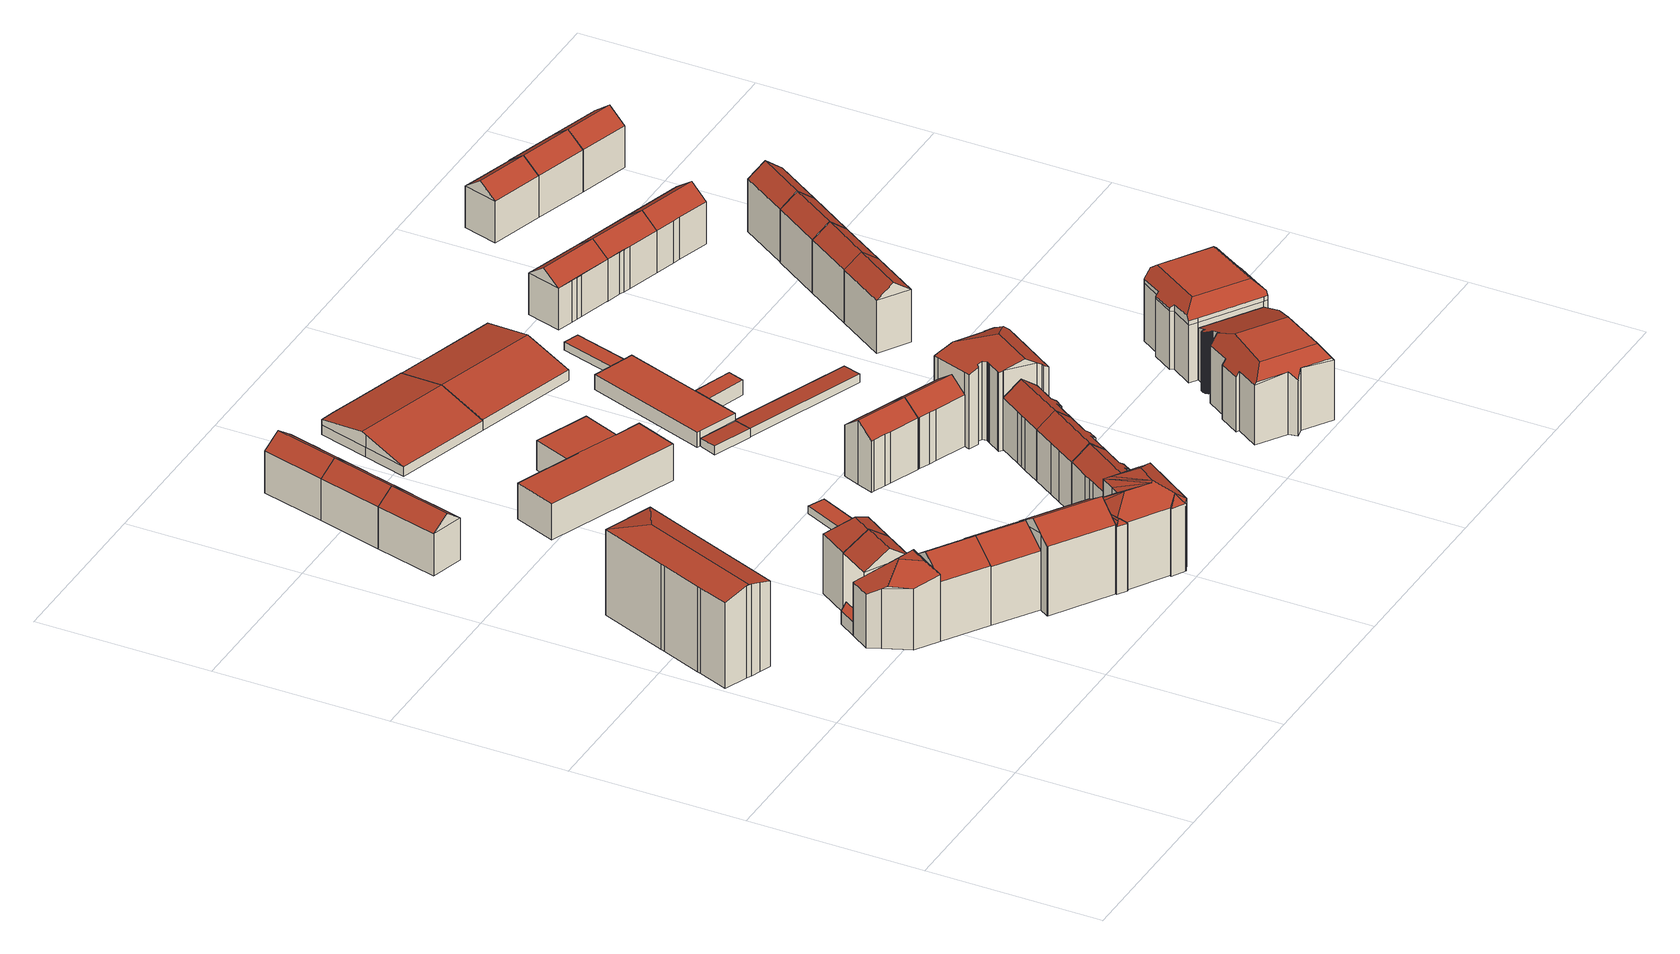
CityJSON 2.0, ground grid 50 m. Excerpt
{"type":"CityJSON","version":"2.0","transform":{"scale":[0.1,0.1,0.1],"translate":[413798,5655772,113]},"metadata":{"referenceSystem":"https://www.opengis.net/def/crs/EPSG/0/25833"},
"CityObjects":{
"building1":{"type":"Building","attributes":{"Dachtyp_tdc":"tdcFreeFormRoof","Gemeindeschluessel":14612000,"Dachneigung":15.46,"QualitaetDacherkennung":30,"Geometrietyp2DReferenz":"3000","measuredHeight":27.81,"function":"31001_9998","roofType":"5000"},"geometry":[{"type":"Solid","lod":"2","boundaries":[[[[0,1,2,3]],[[1,4,5,2]],[[4,6,7,5]],[[6,8,9,7]],[[8,10,11,9]],[[10,12,13,11]],[[12,14,15,13]],[[14,16,17,15]],[[18,0,19]],[[18,19,20,21,22,16,14,12,23]],[[1,0,18,23,10,8,6,4]],[[12,10,23]],[[17,24,25,26,27,3,2,5,7,9,11,13,15]],[[16,22,24,17]],[[22,21,25,24]],[[21,20,26,25]],[[20,19,27,26]],[[19,0,3,27]]]],"semantics":{"surfaces":[{"type":"WallSurface"},{"type":"RoofSurface"},{"type":"GroundSurface"}],"values":[[0,0,0,0,0,0,0,0,1,1,1,0,2,0,0,0,0,0]]}}]},
"building2":{"type":"Building","attributes":{"Dachtyp_tdc":"tdcFreeFormRoof","Gemeindeschluessel":14612000,"Dachneigung":27.64,"QualitaetDacherkennung":22,"Geometrietyp2DReferenz":"3000","measuredHeight":22.36,"function":"31001_9998","roofType":"5000"},"geometry":[{"type":"Solid","lod":"2","boundaries":[[[[28,29,30,31]],[[29,32,33,30]],[[32,34,35,33]],[[34,36,37,35]],[[36,38,39,37]],[[38,40,41,39]],[[40,42,43,41]],[[42,28,31,43]],[[44,45,46,29,28,42,47]],[[48,36,34,32,46,45]],[[36,48,49,50]],[[38,50,49,44,47,40]],[[49,48,45,44]],[[32,29,46]],[[38,36,50]],[[42,40,47]],[[31,30,33,35,37,39,41,43]]]],"semantics":{"surfaces":[{"type":"WallSurface"},{"type":"RoofSurface"},{"type":"GroundSurface"}],"values":[[0,0,0,0,0,0,0,0,1,1,1,1,1,0,0,0,2]]}}]},
"building3":{"type":"Building","attributes":{"Gemeindeschluessel":14612000,"Geometrietyp2DReferenz":"3000","function":"31001_9998","roofType":"9999"},"children":["building3-1","building3-2"]},
"building3-1":{"type":"BuildingPart","attributes":{"Dachtyp_tdc":"tdcGableRoof","Dachneigung":32.97,"QualitaetDacherkennung":68,"Geometrietyp2DReferenz":"3000","measuredHeight":22.68,"roofType":"3100"},"parents":["building3"],"geometry":[{"type":"MultiSurface","lod":"2","boundaries":[[[51,52,53,54]],[[52,55,35,53]],[[55,56,57,33,35]],[[52,51,58]],[[56,55,59]],[[51,56,59,58]],[[55,52,58,59]],[[33,60,54,53,35]]],"semantics":{"surfaces":[{"type":"WallSurface"},{"type":"RoofSurface"},{"type":"GroundSurface"}],"values":[0,0,0,0,0,1,1,2]}}]},
"building3-2":{"type":"BuildingPart","attributes":{"Dachtyp_tdc":"tdcPolyFlatRoof","Dachneigung":0,"QualitaetDacherkennung":39,"Geometrietyp2DReferenz":"3000","measuredHeight":3.95,"roofType":"1000"},"parents":["building3"],"geometry":[{"type":"MultiSurface","lod":"2","boundaries":[[[57,61,30,33]],[[61,62,63,30]],[[62,64,60,63]],[[64,62,61,57]],[[33,30,63,60]]],"semantics":{"surfaces":[{"type":"WallSurface"},{"type":"RoofSurface"},{"type":"GroundSurface"}],"values":[0,0,0,1,2]}}]},
"building4":{"type":"Building","attributes":{"Dachtyp_tdc":"tdcGableRoof","Gemeindeschluessel":14612000,"Dachneigung":32.97,"QualitaetDacherkennung":68,"Geometrietyp2DReferenz":"3000","measuredHeight":22.65,"function":"31001_9998","roofType":"3100"},"geometry":[{"type":"Solid","lod":"2","boundaries":[[[[65,66,67,37]],[[66,68,69,67]],[[68,70,39,69]],[[70,65,37,39]],[[68,66,71]],[[65,70,72]],[[66,65,72,71]],[[70,68,71,72]],[[37,67,69,39]]]],"semantics":{"surfaces":[{"type":"WallSurface"},{"type":"RoofSurface"},{"type":"GroundSurface"}],"values":[[0,0,0,0,0,0,1,1,2]]}}]},
"building5":{"type":"Building","attributes":{"Dachtyp_tdc":"tdcFreeFormRoof","Gemeindeschluessel":14612000,"Dachneigung":36.77,"QualitaetDacherkennung":86,"Geometrietyp2DReferenz":"3000","measuredHeight":16.28,"function":"31001_9998","roofType":"5000"},"geometry":[{"type":"Solid","lod":"2","boundaries":[[[[73,74,75,76]],[[74,77,78,75]],[[77,79,80,78]],[[79,81,82,80]],[[81,83,84,82]],[[83,85,86,84]],[[85,73,76,86]],[[81,79,77,87,88,85,83]],[[88,87,74,73]],[[73,85,88]],[[77,74,87]],[[76,75,78,80,82,84,86]]]],"semantics":{"surfaces":[{"type":"WallSurface"},{"type":"RoofSurface"},{"type":"GroundSurface"}],"values":[[0,0,0,0,0,0,0,1,1,0,0,2]]}}]},
"building6":{"type":"Building","attributes":{"Dachtyp_tdc":"tdcHipAndGableRoof","Gemeindeschluessel":14612000,"Dachneigung":33.86,"QualitaetDacherkennung":55,"Geometrietyp2DReferenz":"3000","measuredHeight":22.68,"function":"31001_9998","roofType":"5000"},"geometry":[{"type":"Solid","lod":"2","boundaries":[[[[89,90,91,54]],[[90,92,93,91]],[[92,52,53,93]],[[52,89,54,53]],[[92,90,94]],[[89,52,95]],[[90,89,95,94]],[[52,92,94,95]],[[54,91,93,53]]]],"semantics":{"surfaces":[{"type":"WallSurface"},{"type":"RoofSurface"},{"type":"GroundSurface"}],"values":[[0,0,0,0,1,0,1,1,2]]}}]},
"building7":{"type":"Building","attributes":{"Dachtyp_tdc":"tdcFreeFormRoof","Gemeindeschluessel":14612000,"Dachneigung":33.8,"QualitaetDacherkennung":67,"Geometrietyp2DReferenz":"3000","measuredHeight":22.66,"function":"31001_9998","roofType":"5000"},"geometry":[{"type":"Solid","lod":"2","boundaries":[[[[96,97,71,98]],[[99,100,101,71,97]],[[101,98,71]],[[96,99,97]],[[102,69,67,103,104]],[[96,98,69,102]],[[98,101,67,69]],[[101,100,103,67]],[[100,99,104,103]],[[99,96,102,104]]]],"semantics":{"surfaces":[{"type":"RoofSurface"},{"type":"WallSurface"},{"type":"GroundSurface"}],"values":[[0,0,1,1,2,1,1,1,1,1]]}}]},
"building8":{"type":"Building","attributes":{"Dachtyp_tdc":"tdcFreeFormRoof","Gemeindeschluessel":14612000,"Dachneigung":36.87,"QualitaetDacherkennung":91,"Geometrietyp2DReferenz":"3000","measuredHeight":16.29,"function":"31001_9998","roofType":"5000"},"geometry":[{"type":"Solid","lod":"2","boundaries":[[[[77,74,75,78]],[[74,105,106,75]],[[105,107,108,106]],[[107,109,110,108]],[[109,111,112,110]],[[111,113,114,112]],[[113,77,78,114]],[[87,115,105,74]],[[113,111,109,107,115,87,77]],[[107,105,115]],[[74,77,87]],[[78,75,106,108,110,112,114]]]],"semantics":{"surfaces":[{"type":"WallSurface"},{"type":"RoofSurface"},{"type":"GroundSurface"}],"values":[[0,0,0,0,0,0,0,1,1,0,0,2]]}}]},
"building9":{"type":"Building","attributes":{"Dachtyp_tdc":"tdcFreeFormRoof","Gemeindeschluessel":14612000,"Dachneigung":34.02,"QualitaetDacherkennung":69,"Geometrietyp2DReferenz":"3000","measuredHeight":25.31,"function":"31001_9998","roofType":"5000"},"geometry":[{"type":"Solid","lod":"2","boundaries":[[[[116,117,104,102]],[[117,118,119,104]],[[118,120,121,119]],[[120,122,123,121]],[[122,124,125,123]],[[124,126,127,125]],[[126,128,129,127]],[[128,116,102,129]],[[122,120,118,117,130,131]],[[124,131,130,116,128,126]],[[117,116,130]],[[124,122,131]],[[102,104,119,121,123,125,127,129]]]],"semantics":{"surfaces":[{"type":"WallSurface"},{"type":"RoofSurface"},{"type":"GroundSurface"}],"values":[[0,0,0,0,0,0,0,0,1,1,0,0,2]]}}]},
"building10":{"type":"Building","attributes":{"Dachtyp_tdc":"tdcFreeFormRoof","Gemeindeschluessel":14612000,"Dachneigung":36.93,"QualitaetDacherkennung":86,"Geometrietyp2DReferenz":"3000","measuredHeight":16.26,"function":"31001_9998","roofType":"5000"},"geometry":[{"type":"Solid","lod":"2","boundaries":[[[[105,132,133,106]],[[132,134,135,133]],[[134,136,137,135]],[[136,138,139,137]],[[138,140,141,139]],[[140,107,108,141]],[[107,105,106,108]],[[115,142,132,105]],[[138,136,134,142,115,107,140]],[[105,107,115]],[[134,132,142]],[[106,133,135,137,139,141,108]]]],"semantics":{"surfaces":[{"type":"WallSurface"},{"type":"RoofSurface"},{"type":"GroundSurface"}],"values":[[0,0,0,0,0,0,0,1,1,0,0,2]]}}]},
"building11":{"type":"Building","attributes":{"Dachtyp_tdc":"tdcFreeFormRoof","Gemeindeschluessel":14612000,"Dachneigung":35.12,"QualitaetDacherkennung":7,"Geometrietyp2DReferenz":"3000","measuredHeight":24.98,"function":"31001_9998","roofType":"5000"},"geometry":[{"type":"Solid","lod":"2","boundaries":[[[[143,144,145]],[[144,143,146]],[[147,144,146]],[[147,148,144]],[[148,147,149]],[[150,148,149]],[[150,151,148]],[[150,152,151]],[[150,153,152]],[[153,150,154]],[[153,154,155]],[[152,153,155,156]],[[151,152,156,157]],[[158,159,144,148,151,157,160]],[[161,162,158,160,163]],[[164,161,163,165]],[[166,167,168,169,170,171,172,173,174,175,176,177,178,179,180,181,182,183,184,185]],[[163,160,167,166]],[[160,157,168,167]],[[157,156,169,168]],[[156,155,170,169]],[[155,154,171,170]],[[154,150,172,171]],[[150,149,173,172]],[[149,147,174,173]],[[147,146,175,174]],[[146,143,176,175]],[[143,145,177,176]],[[145,186,178,177]],[[186,187,179,178]],[[187,188,180,179]],[[188,189,181,180]],[[189,190,182,181]],[[190,191,183,182]],[[191,192,184,183]],[[192,165,185,184]],[[165,163,166,185]],[[164,165,192]],[[162,161,164,192,191]],[[193,159,158,162,191,190]],[[189,193,190]],[[188,193,189]],[[187,193,188]],[[186,193,187]],[[193,186,194]],[[194,186,145]],[[194,159,193]],[[145,159,194]],[[145,144,159]]]],"semantics":{"surfaces":[{"type":"RoofSurface"},{"type":"GroundSurface"},{"type":"WallSurface"}],"values":[[0,0,0,0,0,0,0,0,0,0,0,0,0,0,0,0,1,2,2,2,2,2,2,2,2,2,2,2,2,2,2,2,2,2,2,2,2,0,0,0,0,0,0,0,0,0,0,0,0]]}}]},
"building12":{"type":"Building","attributes":{"Dachtyp_tdc":"tdcPolyFlatRoof","Gemeindeschluessel":14612000,"Dachneigung":0,"QualitaetDacherkennung":65,"Geometrietyp2DReferenz":"3000","measuredHeight":2.29,"function":"31001_2463","roofType":"1000"},"geometry":[{"type":"Solid","lod":"2","boundaries":[[[[195,196,197,198]],[[196,199,200,197]],[[199,201,202,200]],[[201,195,198,202]],[[201,199,196,195]],[[198,197,200,202]]]],"semantics":{"surfaces":[{"type":"WallSurface"},{"type":"RoofSurface"},{"type":"GroundSurface"}],"values":[[0,0,0,0,1,2]]}}]},
"building13":{"type":"Building","attributes":{"Gemeindeschluessel":14612000,"Geometrietyp2DReferenz":"3000","function":"31001_2000","roofType":"9999"},"children":["building13-1","building13-2","building13-3"]},
"building13-1":{"type":"BuildingPart","attributes":{"Dachtyp_tdc":"tdcPolyFlatRoof","Dachneigung":0,"QualitaetDacherkennung":79,"Geometrietyp2DReferenz":"3000","measuredHeight":8.87,"roofType":"1000"},"parents":["building13"],"geometry":[{"type":"MultiSurface","lod":"2","boundaries":[[[203,204,205,206]],[[204,207,208,205]],[[207,209,210,208]],[[209,211,212,213,210]],[[214,203,206,215,216]],[[214,211,209,207,204,203]],[[206,205,208,210,213,215]]],"semantics":{"surfaces":[{"type":"WallSurface"},{"type":"RoofSurface"},{"type":"GroundSurface"}],"values":[0,0,0,0,0,1,2]}}]},
"building13-2":{"type":"BuildingPart","attributes":{"Dachtyp_tdc":"tdcPolyFlatRoof","Dachneigung":0,"QualitaetDacherkennung":57,"Geometrietyp2DReferenz":"3000","measuredHeight":10.75,"roofType":"1000"},"parents":["building13"],"geometry":[{"type":"MultiSurface","lod":"2","boundaries":[[[217,218,219,220]],[[218,221,222,219]],[[221,223,224,222]],[[223,225,226,227,224]],[[228,217,220,229,230]],[[228,225,223,221,218,217]],[[220,219,222,224,227,229]]],"semantics":{"surfaces":[{"type":"WallSurface"},{"type":"RoofSurface"},{"type":"GroundSurface"}],"values":[0,0,0,0,0,1,2]}}]},
"building13-3":{"type":"BuildingPart","attributes":{"Dachtyp_tdc":"tdcPolyFlatRoof","Dachneigung":0,"QualitaetDacherkennung":48,"Geometrietyp2DReferenz":"3000","measuredHeight":7.78,"roofType":"1000"},"parents":["building13"],"geometry":[{"type":"MultiSurface","lod":"2","boundaries":[[[226,216,215,227]],[[212,230,229,213]],[[230,212,216,226]],[[227,215,213,229]]],"semantics":{"surfaces":[{"type":"WallSurface"},{"type":"RoofSurface"},{"type":"GroundSurface"}],"values":[0,0,1,2]}}]},
"building14":{"type":"Building","attributes":{"Dachtyp_tdc":"tdcGableRoof","Gemeindeschluessel":14612000,"Dachneigung":37.51,"QualitaetDacherkennung":72,"Geometrietyp2DReferenz":"3000","measuredHeight":19.16,"function":"31001_9998","roofType":"3100"},"geometry":[{"type":"Solid","lod":"2","boundaries":[[[[231,232,233,234]],[[232,235,236,233]],[[235,237,238,236]],[[237,239,240,238]],[[239,241,242,240]],[[241,243,244,242]],[[243,245,246,244]],[[245,247,248,246]],[[247,249,250,248]],[[249,251,252,250]],[[251,253,254,252]],[[253,255,256,254]],[[255,257,258,256]],[[257,231,234,258]],[[253,251,249,247,245,243,241,239]],[[239,237,235,232,231,257,255,253]],[[234,233,236,238,240,242,244,246,248,250,252,254,256,258]]]],"semantics":{"surfaces":[{"type":"WallSurface"},{"type":"RoofSurface"},{"type":"GroundSurface"}],"values":[[0,0,0,0,0,0,0,0,0,0,0,0,0,0,1,1,2]]}}]},
"building15":{"type":"Building","attributes":{"name":"Museum WohnKultur","Dachtyp_tdc":"tdcFreeFormRoof","Gemeindeschluessel":14612000,"Dachneigung":16.79,"QualitaetDacherkennung":16,"Geometrietyp2DReferenz":"3000","measuredHeight":7.21,"function":"31001_3034","roofType":"5000"},"geometry":[{"type":"Solid","lod":"2","boundaries":[[[[259,260,261,262]],[[260,263,264,261]],[[263,265,266,264]],[[265,267,268,266]],[[267,269,270,268]],[[269,271,272,270]],[[271,259,262,272]],[[273,274,260,259,275]],[[276,277,278,279,273,275]],[[263,274,273,279,265]],[[265,279,278,267]],[[267,278,277,269]],[[269,277,276,271]],[[271,276,275,259]],[[260,274,263]],[[262,261,264,266,268,270,272]]]],"semantics":{"surfaces":[{"type":"WallSurface"},{"type":"RoofSurface"},{"type":"GroundSurface"}],"values":[[0,0,0,0,0,0,0,1,1,0,0,0,0,0,0,2]]}}]},
"building16":{"type":"Building","attributes":{"Dachtyp_tdc":"tdcFreeFormRoof","Gemeindeschluessel":14612000,"Dachneigung":37.58,"QualitaetDacherkennung":72,"Geometrietyp2DReferenz":"3000","measuredHeight":19.22,"function":"31001_9998","roofType":"5000"},"geometry":[{"type":"Solid","lod":"2","boundaries":[[[[280,281,282,252]],[[281,283,284,282]],[[283,285,286,284]],[[285,287,288,286]],[[287,289,290,288]],[[289,291,292,290]],[[291,293,294,292]],[[293,295,296,294]],[[295,255,256,296]],[[255,280,252,256]],[[293,291,289,287,297,298,255,295]],[[297,285,283,281,280,298]],[[287,285,297]],[[280,255,298]],[[252,282,284,286,288,290,292,294,296,256]]]],"semantics":{"surfaces":[{"type":"WallSurface"},{"type":"RoofSurface"},{"type":"GroundSurface"}],"values":[[0,0,0,0,0,0,0,0,0,0,1,1,0,0,2]]}}]},
"building17":{"type":"Building","attributes":{"Dachtyp_tdc":"tdcGableRoof","Gemeindeschluessel":14612000,"Dachneigung":37.14,"QualitaetDacherkennung":74,"Geometrietyp2DReferenz":"3000","measuredHeight":19.07,"function":"31001_9998","roofType":"3100"},"geometry":[{"type":"Solid","lod":"2","boundaries":[[[[299,300,301,302]],[[300,303,304,301]],[[303,305,306,304]],[[305,307,308,306]],[[307,309,310,308]],[[309,311,312,310]],[[311,313,314,312]],[[313,315,316,314]],[[315,299,302,316]],[[311,309,307,305]],[[305,303,300,299,315,313,311]],[[302,301,304,306,308,310,312,314,316]]]],"semantics":{"surfaces":[{"type":"WallSurface"},{"type":"RoofSurface"},{"type":"GroundSurface"}],"values":[[0,0,0,0,0,0,0,0,0,1,1,2]]}}]},
"building18":{"type":"Building","attributes":{"Dachtyp_tdc":"tdcPolyFlatRoof","Gemeindeschluessel":14612000,"Dachneigung":3.92,"QualitaetDacherkennung":76,"Geometrietyp2DReferenz":"3000","measuredHeight":2.67,"function":"31001_2463","roofType":"2100"},"geometry":[{"type":"Solid","lod":"2","boundaries":[[[[317,318,319,320]],[[318,321,322,319]],[[321,323,324,322]],[[323,317,320,324]],[[323,321,318,317]],[[320,319,322,324]]]],"semantics":{"surfaces":[{"type":"WallSurface"},{"type":"RoofSurface"},{"type":"GroundSurface"}],"values":[[0,0,0,0,1,2]]}}]},
"building19":{"type":"Building","attributes":{"Dachtyp_tdc":"tdcGableRoof","Gemeindeschluessel":14612000,"Dachneigung":37.56,"QualitaetDacherkennung":72,"Geometrietyp2DReferenz":"3000","measuredHeight":19.34,"function":"31001_9998","roofType":"3100"},"geometry":[{"type":"Solid","lod":"2","boundaries":[[[[325,326,327,328]],[[326,329,330,327]],[[329,331,332,330]],[[331,333,334,332]],[[333,335,336,334]],[[335,337,338,336]],[[337,339,340,338]],[[339,341,342,340]],[[341,343,344,342]],[[343,287,345,344]],[[287,297,346,345]],[[297,285,347,346]],[[285,348,349,347]],[[348,325,328,349]],[[297,287,343,341,339,337,335,333]],[[333,331,329,326,325,348,285,297]],[[328,327,330,332,334,336,338,340,342,344,345,346,347,349]]]],"semantics":{"surfaces":[{"type":"WallSurface"},{"type":"RoofSurface"},{"type":"GroundSurface"}],"values":[[0,0,0,0,0,0,0,0,0,0,0,0,0,0,1,1,2]]}}]},
"building20":{"type":"Building","attributes":{"Dachtyp_tdc":"tdcFreeFormRoof","Gemeindeschluessel":14612000,"Dachneigung":37.13,"QualitaetDacherkennung":73,"Geometrietyp2DReferenz":"3000","measuredHeight":19.08,"function":"31001_9998","roofType":"5000"},"geometry":[{"type":"Solid","lod":"2","boundaries":[[[[350,309,310,314]],[[309,351,352,310]],[[351,353,354,352]],[[353,355,356,354]],[[355,357,358,356]],[[357,359,360,358]],[[359,350,314,360]],[[361,351,309,311]],[[355,353,361,311,350,359,357]],[[309,350,311]],[[353,351,361]],[[314,310,352,354,356,358,360]]]],"semantics":{"surfaces":[{"type":"WallSurface"},{"type":"RoofSurface"},{"type":"GroundSurface"}],"values":[[0,0,0,0,0,0,0,1,1,0,0,2]]}}]},
"building21":{"type":"Building","attributes":{"Dachtyp_tdc":"tdcPolyFlatRoof","Gemeindeschluessel":14612000,"Dachneigung":0,"QualitaetDacherkennung":86,"Geometrietyp2DReferenz":"3000","measuredHeight":4.52,"function":"31001_2000","roofType":"1000"},"geometry":[{"type":"Solid","lod":"2","boundaries":[[[[362,363,319,322]],[[363,364,365,319]],[[364,366,367,365]],[[366,368,369,367]],[[368,370,371,369]],[[370,372,373,371]],[[372,374,375,373]],[[374,376,377,375]],[[376,378,379,377]],[[378,362,322,379]],[[378,376,374,372,370,368,366,364,363,362]],[[322,319,365,367,369,371,373,375,377,379]]]],"semantics":{"surfaces":[{"type":"WallSurface"},{"type":"RoofSurface"},{"type":"GroundSurface"}],"values":[[0,0,0,0,0,0,0,0,0,0,1,2]]}}]},
"building22":{"type":"Building","attributes":{"name":"JohannStadthalle","Dachtyp_tdc":"tdcGableRoof","Gemeindeschluessel":14612000,"Dachneigung":15.95,"QualitaetDacherkennung":16,"Geometrietyp2DReferenz":"3000","measuredHeight":7.2,"function":"31001_2090","roofType":"3100"},"geometry":[{"type":"Solid","lod":"2","boundaries":[[[[380,381,272,262]],[[381,382,383,272]],[[382,384,385,383]],[[384,386,387,385]],[[386,380,262,387]],[[386,388,389,275,380]],[[390,275,389,391]],[[382,391,389,388,384]],[[381,390,391,382]],[[380,275,390,381]],[[384,388,386]],[[262,272,383,385,387]]]],"semantics":{"surfaces":[{"type":"WallSurface"},{"type":"RoofSurface"},{"type":"GroundSurface"}],"values":[[0,0,0,0,0,1,1,0,0,0,0,2]]}}]},
"building23":{"type":"Building","attributes":{"Dachtyp_tdc":"tdcPolyFlatRoof","Gemeindeschluessel":14612000,"Dachneigung":0,"QualitaetDacherkennung":76,"Geometrietyp2DReferenz":"3000","measuredHeight":4.46,"function":"31001_2000","roofType":"1000"},"geometry":[{"type":"Solid","lod":"2","boundaries":[[[[392,393,394,395]],[[393,396,397,394]],[[396,398,399,397]],[[398,400,401,399]],[[400,392,395,401]],[[400,398,396,393,392]],[[395,394,397,399,401]]]],"semantics":{"surfaces":[{"type":"WallSurface"},{"type":"RoofSurface"},{"type":"GroundSurface"}],"values":[[0,0,0,0,0,1,2]]}}]},
"building24":{"type":"Building","attributes":{"Dachtyp_tdc":"tdcFreeFormRoof","Gemeindeschluessel":14612000,"Dachneigung":12.81,"QualitaetDacherkennung":28,"Geometrietyp2DReferenz":"3000","measuredHeight":25.17,"function":"31001_9998","roofType":"5000"},"geometry":[{"type":"Solid","lod":"2","boundaries":[[[[402,403,354,404]],[[403,405,352,354]],[[405,406,407,352]],[[406,408,409,407]],[[408,410,411,409]],[[410,412,413,411]],[[412,414,415,413]],[[414,416,417,415]],[[416,418,419,417]],[[418,420,421,419]],[[420,422,423,421]],[[422,424,425,423]],[[424,426,427,425]],[[426,428,429,427]],[[428,430,431,429]],[[430,432,433,431]],[[432,434,435,433]],[[434,436,437,435]],[[436,438,439,437]],[[438,440,441,439]],[[440,442,443,441]],[[442,444,445,443]],[[444,446,447,445]],[[446,448,449,447]],[[448,450,451,449]],[[450,452,453,451]],[[452,402,404,453]],[[416,414,412,410,454,455,456]],[[457,455,454,408,406,405,403,402,452,450,448,446,444,442,440,438,436,434,432,430]],[[420,418,456,455,457,428,426,424,422]],[[410,408,454]],[[418,416,456]],[[430,428,457]],[[404,354,352,407,409,411,413,415,417,419,421,423,425,427,429,431,433,435,437,439,441,443,445,447,449,451,453]]]],"semantics":{"surfaces":[{"type":"WallSurface"},{"type":"RoofSurface"},{"type":"GroundSurface"}],"values":[[0,0,0,0,0,0,0,0,0,0,0,0,0,0,0,0,0,0,0,0,0,0,0,0,0,0,0,1,1,1,0,0,0,2]]}}]},
"building25":{"type":"Building","attributes":{"Dachtyp_tdc":"tdcPolyFlatRoof","Gemeindeschluessel":14612000,"Dachneigung":3.55,"QualitaetDacherkennung":73,"Geometrietyp2DReferenz":"3000","measuredHeight":2.63,"function":"31001_2463","roofType":"2100"},"geometry":[{"type":"Solid","lod":"2","boundaries":[[[[323,458,459,460]],[[458,461,462,459]],[[461,463,464,462]],[[463,465,466,464]],[[465,323,460,466]],[[465,463,461,458,323]],[[460,459,462,464,466]]]],"semantics":{"surfaces":[{"type":"WallSurface"},{"type":"RoofSurface"},{"type":"GroundSurface"}],"values":[[0,0,0,0,0,1,2]]}}]},
"building26":{"type":"Building","attributes":{"Dachtyp_tdc":"tdcPolyFlatRoof","Gemeindeschluessel":14612000,"Dachneigung":2.66,"QualitaetDacherkennung":82,"Geometrietyp2DReferenz":"3000","measuredHeight":2.34,"function":"31001_2000","roofType":"2100"},"geometry":[{"type":"Solid","lod":"2","boundaries":[[[[467,468,469,470]],[[468,471,472,469]],[[471,473,474,472]],[[473,467,470,474]],[[473,471,468,467]],[[470,469,472,474]]]],"semantics":{"surfaces":[{"type":"WallSurface"},{"type":"RoofSurface"},{"type":"GroundSurface"}],"values":[[0,0,0,0,1,2]]}}]},
"building27":{"type":"Building","attributes":{"Dachtyp_tdc":"tdcFreeFormRoof","Gemeindeschluessel":14612000,"Dachneigung":23.7,"QualitaetDacherkennung":28,"Geometrietyp2DReferenz":"3000","measuredHeight":22.73,"function":"31001_9998","roofType":"5000"},"geometry":[{"type":"Solid","lod":"2","boundaries":[[[[475,476,477,478]],[[476,479,480,477]],[[479,481,482,480]],[[481,483,484,482]],[[483,485,486,484]],[[485,487,488,486]],[[487,489,490,488]],[[489,491,492,490]],[[491,493,494,492]],[[493,495,496,494]],[[495,497,498,496]],[[497,499,500,498]],[[499,501,502,500]],[[501,503,504,502]],[[503,505,506,504]],[[505,507,508,506]],[[507,509,510,508]],[[509,511,512,510]],[[511,513,514,512]],[[513,515,516,514]],[[515,517,518,516]],[[517,519,520,518]],[[519,521,522,520]],[[521,523,524,522]],[[523,525,526,524]],[[525,527,528,526]],[[527,529,530,528]],[[529,531,532,530]],[[531,533,534,532]],[[533,535,536,534]],[[535,537,538,536]],[[537,539,540,538]],[[539,541,542,540]],[[541,543,544,542]],[[543,545,546,544]],[[545,547,548,546]],[[547,549,550,548]],[[549,551,552,550]],[[551,553,554,552]],[[553,555,556,554]],[[555,557,558,556]],[[559,560,561,562]],[[560,563,564,561]],[[563,565,566,564]],[[565,567,568,566]],[[567,475,478,568]],[[557,569,570,558]],[[569,571,572,570]],[[571,573,574,572]],[[573,575,576,574]],[[575,577,578,576]],[[577,579,580,578]],[[579,581,582,580]],[[581,583,584,582]],[[583,585,586,584]],[[585,587,588,586]],[[587,589,590,588]],[[591,592,589,587,585,583,581,579,577,575,573,571,569,557,555,553,551,549,547,545,543,541,539,537,535,533,531,529,527,525,523,521,519,517,515,513,511,509,507,505,503,501,499,497,495,493,491,489,487,485,483,481,593,594]],[[595,596,597,598,599,592,591,600,601,602,603]],[[560,559,604,601,600,605,606]],[[594,593,479,476,475,567,565,563,606,605]],[[600,591,594,605]],[[599,589,592]],[[604,602,601]],[[563,560,606]],[[481,479,593]],[[590,607,608,609,610,611,612,613,614,562,561,564,566,568,478,477,480,482,484,486,488,490,492,494,496,498,500,502,504,506,508,510,512,514,516,518,520,522,524,526,528,530,532,534,536,538,540,542,544,546,548,550,552,554,556,558,570,572,574,576,578,580,582,584,586,588]],[[589,599,607,590]],[[599,598,608,607]],[[598,597,609,608]],[[597,596,610,609]],[[596,595,611,610]],[[595,603,612,611]],[[603,602,613,612]],[[602,604,614,613]],[[604,559,562,614]]]],"semantics":{"surfaces":[{"type":"WallSurface"},{"type":"RoofSurface"},{"type":"GroundSurface"}],"values":[[0,0,0,0,0,0,0,0,0,0,0,0,0,0,0,0,0,0,0,0,0,0,0,0,0,0,0,0,0,0,0,0,0,0,0,0,0,0,0,0,0,0,0,0,0,0,0,0,0,0,0,0,0,0,0,0,0,1,1,1,1,1,0,0,0,0,2,0,0,0,0,0,0,0,0,0]]}}]},
"building28":{"type":"Building","attributes":{"Dachtyp_tdc":"tdcFreeFormRoof","Gemeindeschluessel":14612000,"Dachneigung":36.92,"QualitaetDacherkennung":76,"Geometrietyp2DReferenz":"3000","measuredHeight":16.25,"function":"31001_9998","roofType":"5000"},"geometry":[{"type":"Solid","lod":"2","boundaries":[[[[615,616,617,618]],[[616,619,620,617]],[[619,621,622,620]],[[621,623,624,622]],[[623,625,626,624]],[[627,615,618,628]],[[621,619,629,630]],[[630,629,616,631,632,633,634]],[[621,630,634,623]],[[623,634,633,625]],[[625,633,632,627]],[[627,632,631,615]],[[615,631,616]],[[616,629,619]],[[618,617,620,622,624,626,628]],[[625,627,628,626]]]],"semantics":{"surfaces":[{"type":"WallSurface"},{"type":"RoofSurface"},{"type":"GroundSurface"}],"values":[[0,0,0,0,0,0,1,1,0,0,0,0,0,0,2,0]]}}]},
"building29":{"type":"Building","attributes":{"Dachtyp_tdc":"tdcGableRoof","Gemeindeschluessel":14612000,"Dachneigung":37.18,"QualitaetDacherkennung":73,"Geometrietyp2DReferenz":"3000","measuredHeight":19.58,"function":"31001_9998","roofType":"3100"},"geometry":[{"type":"Solid","lod":"2","boundaries":[[[[635,636,637,638]],[[636,639,640,637]],[[636,635,641,642]],[[643,639,642,641]],[[638,637,640,644]],[[639,643,644,640]],[[643,635,638,644]],[[639,636,642]],[[635,643,641]]]],"semantics":{"surfaces":[{"type":"WallSurface"},{"type":"RoofSurface"},{"type":"GroundSurface"}],"values":[[0,0,1,1,2,0,0,0,0]]}}]},
"building30":{"type":"Building","attributes":{"Dachtyp_tdc":"tdcFreeFormRoof","Gemeindeschluessel":14612000,"Dachneigung":1.71,"QualitaetDacherkennung":35,"Geometrietyp2DReferenz":"3000","measuredHeight":22.75,"function":"31001_9998","roofType":"5000"},"geometry":[{"type":"Solid","lod":"2","boundaries":[[[[645,646,647,648]],[[646,649,650,647]],[[649,651,652,650]],[[651,653,654,652]],[[653,655,656,654]],[[655,657,658,656]],[[657,659,660,658]],[[659,661,662,660]],[[661,663,664,662]],[[663,665,666,664]],[[665,667,668,666]],[[667,669,670,668]],[[669,671,672,670]],[[671,673,674,672]],[[673,675,676,674]],[[675,677,678,676]],[[677,679,680,678]],[[679,681,682,680]],[[681,683,684,682]],[[683,645,648,684]],[[685,686,687,688,689,690,691,692]],[[693,694,695,696,697,698,699,689,688]],[[700,701,665,702,703,704,705,706,694,693]],[[707,708,701,700,687,686,709,710,711]],[[687,700,693,688]],[[669,707,711,671]],[[671,711,710,673]],[[673,710,709,675]],[[675,709,686,685,677]],[[667,708,707,669]],[[665,701,708,667]],[[653,695,694,706,655]],[[655,706,705,657]],[[657,705,704,659]],[[659,704,703,661]],[[661,703,702,663]],[[663,702,665]],[[683,690,689,699,645]],[[645,699,698,646]],[[646,698,697,649]],[[649,697,696,651]],[[651,696,695,653]],[[679,692,691,681]],[[677,685,692,679]],[[681,691,690,683]],[[648,647,650,652,654,656,658,660,662,664,666,668,670,672,674,676,678,680,682,684]]]],"semantics":{"surfaces":[{"type":"WallSurface"},{"type":"RoofSurface"},{"type":"GroundSurface"}],"values":[[0,0,0,0,0,0,0,0,0,0,0,0,0,0,0,0,0,0,0,0,1,1,1,1,1,0,0,0,0,0,0,0,0,0,0,0,0,0,0,0,0,0,0,0,0,2]]}}]},
"building31":{"type":"Building","attributes":{"Dachtyp_tdc":"tdcGableRoof","Gemeindeschluessel":14612000,"Dachneigung":37,"QualitaetDacherkennung":76,"Geometrietyp2DReferenz":"3000","measuredHeight":19.61,"function":"31001_9998","roofType":"3100"},"geometry":[{"type":"Solid","lod":"2","boundaries":[[[[643,712,713,714]],[[712,715,716,713]],[[715,635,717,716]],[[635,643,714,717]],[[715,712,718]],[[643,635,641]],[[712,643,641,718]],[[635,715,718,641]],[[714,713,716,717]]]],"semantics":{"surfaces":[{"type":"WallSurface"},{"type":"RoofSurface"},{"type":"GroundSurface"}],"values":[[0,0,0,0,0,0,1,1,2]]}}]},
"building32":{"type":"Building","attributes":{"Dachtyp_tdc":"tdcGableRoof","Gemeindeschluessel":14612000,"Dachneigung":36.97,"QualitaetDacherkennung":77,"Geometrietyp2DReferenz":"3000","measuredHeight":16.34,"function":"31001_9998","roofType":"3100"},"geometry":[{"type":"Solid","lod":"2","boundaries":[[[[719,720,721,722]],[[720,723,724,721]],[[723,725,726,724]],[[725,727,728,726]],[[727,623,729,728]],[[623,621,730,729]],[[621,719,722,730]],[[621,630,731,732]],[[630,634,733,734,735,736,731]],[[719,732,731,736,720]],[[720,736,735,723]],[[723,735,734,725]],[[725,734,733,727]],[[727,733,634,623]],[[623,634,630,621]],[[621,732,719]],[[722,721,724,726,728,729,730]]]],"semantics":{"surfaces":[{"type":"WallSurface"},{"type":"RoofSurface"},{"type":"GroundSurface"}],"values":[[0,0,0,0,0,0,0,1,1,0,0,0,0,0,0,0,2]]}}]},
"building33":{"type":"Building","attributes":{"Dachtyp_tdc":"tdcGableRoof","Gemeindeschluessel":14612000,"Dachneigung":37.26,"QualitaetDacherkennung":76,"Geometrietyp2DReferenz":"3000","measuredHeight":19.65,"function":"31001_9998","roofType":"3100"},"geometry":[{"type":"Solid","lod":"2","boundaries":[[[[712,737,738,713]],[[737,739,740,738]],[[739,715,716,740]],[[715,712,713,716]],[[739,737,741]],[[712,715,718]],[[737,712,718,741]],[[715,739,741,718]],[[713,738,740,716]]]],"semantics":{"surfaces":[{"type":"WallSurface"},{"type":"RoofSurface"},{"type":"GroundSurface"}],"values":[[0,0,0,0,0,0,1,1,2]]}}]},
"building34":{"type":"Building","attributes":{"Dachtyp_tdc":"tdcFreeFormRoof","Gemeindeschluessel":14612000,"Dachneigung":37.13,"QualitaetDacherkennung":76,"Geometrietyp2DReferenz":"3000","measuredHeight":16.35,"function":"31001_9998","roofType":"5000"},"geometry":[{"type":"Solid","lod":"2","boundaries":[[[[742,743,744,745]],[[743,736,721,744]],[[736,732,722,721]],[[732,746,747,722]],[[746,748,749,747]],[[748,742,745,749]],[[750,746,732,731]],[[742,748,750,731,736,743]],[[732,736,731]],[[748,746,750]],[[745,744,721,722,747,749]]]],"semantics":{"surfaces":[{"type":"WallSurface"},{"type":"RoofSurface"},{"type":"GroundSurface"}],"values":[[0,0,0,0,0,0,1,1,0,0,2]]}}]},
"building35":{"type":"Building","attributes":{"Dachtyp_tdc":"tdcGableRoof","Gemeindeschluessel":14612000,"Dachneigung":36.98,"QualitaetDacherkennung":77,"Geometrietyp2DReferenz":"3000","measuredHeight":16.32,"function":"31001_9998","roofType":"3100"},"geometry":[{"type":"Solid","lod":"2","boundaries":[[[[751,752,753,754]],[[752,755,756,753]],[[755,757,758,756]],[[757,751,754,758]],[[755,752,759]],[[751,757,760]],[[752,751,760,759]],[[757,755,759,760]],[[754,753,756,758]]]],"semantics":{"surfaces":[{"type":"WallSurface"},{"type":"RoofSurface"},{"type":"GroundSurface"}],"values":[[0,0,0,0,0,0,1,1,2]]}}]},
"building36":{"type":"Building","attributes":{"Dachtyp_tdc":"tdcGableRoof","Gemeindeschluessel":14612000,"Dachneigung":37.35,"QualitaetDacherkennung":73,"Geometrietyp2DReferenz":"3000","measuredHeight":19.63,"function":"31001_9998","roofType":"3100"},"geometry":[{"type":"Solid","lod":"2","boundaries":[[[[737,761,762,763]],[[761,764,765,762]],[[764,739,766,765]],[[739,737,763,766]],[[764,761,767]],[[737,739,741]],[[761,737,741,767]],[[739,764,767,741]],[[763,762,765,766]]]],"semantics":{"surfaces":[{"type":"WallSurface"},{"type":"RoofSurface"},{"type":"GroundSurface"}],"values":[[0,0,0,0,0,0,1,1,2]]}}]},
"building37":{"type":"Building","attributes":{"Dachtyp_tdc":"tdcGableRoof","Gemeindeschluessel":14612000,"Dachneigung":36.9,"QualitaetDacherkennung":79,"Geometrietyp2DReferenz":"3000","measuredHeight":16.33,"function":"31001_9998","roofType":"3100"},"geometry":[{"type":"Solid","lod":"2","boundaries":[[[[768,769,770,758]],[[769,771,772,770]],[[771,751,754,772]],[[751,768,758,754]],[[771,769,773]],[[768,751,760]],[[769,768,760,773]],[[751,771,773,760]],[[758,770,772,754]]]],"semantics":{"surfaces":[{"type":"WallSurface"},{"type":"RoofSurface"},{"type":"GroundSurface"}],"values":[[0,0,0,0,0,0,1,1,2]]}}]},
"building38":{"type":"Building","attributes":{"Dachtyp_tdc":"tdcGableRoof","Gemeindeschluessel":14612000,"Dachneigung":37.15,"QualitaetDacherkennung":76,"Geometrietyp2DReferenz":"3000","measuredHeight":16.35,"function":"31001_9998","roofType":"3100"},"geometry":[{"type":"Solid","lod":"2","boundaries":[[[[769,774,775,770]],[[774,776,777,775]],[[776,771,772,777]],[[771,769,770,772]],[[776,774,778]],[[769,771,779]],[[774,769,779,778]],[[771,776,778,779]],[[770,775,777,772]]]],"semantics":{"surfaces":[{"type":"WallSurface"},{"type":"RoofSurface"},{"type":"GroundSurface"}],"values":[[0,0,0,0,0,0,1,1,2]]}}]}
},
"vertices":[
[308,1180,264],[258,1051,264],[258,1051,7],[308,1180,7],[240,1006,264],[240,1006,7],[145,761,264],[145,761,7],[114,773,274],[114,773,7],[87,784,282],[87,784,7],[72,790,283],[72,790,7],[5,816,263],[5,816,7],[38,901,263],[38,901,7],[211,1129,285],[168,1234,263],[92,1040,263],[87,1027,263],[42,912,263],[78,787,285],[42,912,7],[87,1027,7],[92,1040,7],[168,1234,7],
[329,585,168],[364,639,167],[364,639,8],[329,585,8],[390,622,175],[390,622,8],[500,552,205],[500,552,8],[511,544,208],[511,544,8],[438,433,208],[438,433,8],[374,475,190],[374,475,8],[343,549,187],[343,549,8],[425,543,231],[426,545,231],[365,638,168],[349,535,195],[483,532,227],[451,483,227],[439,433,208],
[446,709,187],[555,638,194],[555,638,8],[446,709,8],[500,552,194],[390,622,187],[390,622,47],[508,669,234],[452,582,234],[439,698,8],
[364,639,47],[396,690,47],[396,690,8],[439,698,47],
[511,544,192],[632,465,192],[632,465,8],[560,353,186],[560,353,8],[438,433,186],[601,416,234],[479,495,234],
[136,1701,129],[184,1881,128],[184,1881,3],[136,1701,3],[280,1855,129],[280,1855,3],[265,1801,129],[265,1801,3],[260,1783,129],[260,1783,3],[251,1749,129],[251,1749,3],[232,1675,129],[232,1675,3],[233,1868,166],[185,1688,166],
[446,709,186],[501,794,186],[501,794,8],[610,723,194],[610,723,8],[541,724,234],[506,669,234],
[681,274,184],[720,337,234],[560,353,184],[736,363,213],[752,387,193],[632,465,193],[681,274,8],[752,387,8],[736,363,8],
[233,2066,128],[233,2066,3],[329,2040,129],[329,2040,3],[314,1983,129],[314,1983,3],[309,1965,129],[309,1965,3],[300,1931,129],[300,1931,3],[282,2053,166],
[681,274,237],[736,363,215],[904,254,215],[904,254,8],[901,250,218],[901,250,8],[891,233,231],[891,233,8],[829,140,215],[829,140,8],[665,246,215],[665,246,8],[663,247,215],[663,247,8],[700,305,261],[867,197,261],
[282,2249,128],[282,2249,3],[378,2224,129],[378,2224,3],[362,2165,129],[362,2165,3],[358,2147,129],[358,2147,3],[348,2113,129],[348,2113,3],[330,2236,166],
[983,227,211],[986,118,256],[1008,265,211],[968,206,211],[943,222,211],[920,160,256],[901,250,211],[891,233,211],[852,145,222],[849,141,222],[844,140,219],[829,140,211],[827,136,211],[854,119,211],[857,122,211],[1006,64,230],[993,119,259],[966,56,211],[1002,60,230],[1005,62,230],[963,52,211],[1000,39,216],[1001,29,211],[963,52,9],[966,56,9],[857,122,9],[854,119,9],[827,136,9],[829,140,9],[891,233,9],[901,250,9],[943,222,9],[968,206,9],[983,227,9],[1008,265,9],[1012,262,9],[1022,256,9],[1096,210,9],[1109,202,9],[1125,193,9],[1023,39,9],[1004,32,9],[1001,29,9],[1012,262,211],[1022,256,211],[1096,210,211],[1109,202,211],[1125,193,211],[1023,39,211],[1004,32,211],[1028,171,259],[1012,243,222],
[851,969,33],[730,704,33],[730,704,10],[851,969,10],[684,725,33],[684,725,10],[804,990,33],[804,990,10],
[643,1583,90],[685,1691,90],[685,1691,1],[643,1583,1],[840,1630,90],[840,1630,1],[798,1523,90],[798,1523,1],[779,1530,90],[779,1530,79],[779,1530,1],[662,1576,90],[662,1576,1],[662,1576,79],
[845,1485,109],[799,1365,109],[799,1365,1],[845,1485,1],[419,1513,109],[419,1513,1],[466,1632,109],[466,1632,1],[655,1559,109],[655,1559,79],[655,1559,1],[772,1513,109],[772,1513,1],[772,1513,79],
[1162,286,158],[1147,261,157],[1147,261,11],[1162,286,11],[1134,269,168],[1134,269,11],[1096,210,168],[1096,210,11],[1056,235,203],[1056,235,11],[1022,256,172],[1022,256,11],[1012,262,164],[1012,262,11],[1045,312,164],[1045,312,11],[1054,327,164],[1054,327,11],[1066,345,163],[1066,345,11],[1103,402,164],[1103,402,11],[1146,374,203],[1146,374,11],[1186,349,168],[1186,349,11],[1150,294,168],[1150,294,11],
[779,1890,34],[503,1972,34],[503,1972,5],[779,1890,5],[539,2096,34],[539,2096,5],[580,2240,34],[580,2240,5],[624,2229,34],[624,2229,5],[709,2203,34],[709,2203,5],[858,2159,34],[858,2159,5],[542,2107,77],[539,2096,73],[819,2026,77],[858,2159,50],[709,2203,50],[624,2229,50],[580,2240,50],
[1103,402,163],[1135,453,163],[1135,453,11],[1157,487,163],[1157,487,11],[1195,547,163],[1195,547,11],[1278,493,168],[1278,493,11],[1241,436,168],[1241,436,11],[1254,428,157],[1254,428,11],[1238,403,157],[1238,403,11],[1226,411,168],[1226,411,11],[1239,518,204],[1147,374,204],
[1007,878,161],[974,891,160],[974,891,7],[1007,878,7],[966,894,160],[966,894,7],[984,941,198],[984,941,7],[1002,988,160],[1002,988,7],[1148,931,160],[1148,931,7],[1130,884,198],[1130,884,7],[1112,838,161],[1112,838,7],[1025,871,161],[1025,871,7],
[939,1320,35],[959,1371,31],[959,1371,8],[939,1320,8],[1070,1329,31],[1070,1329,8],[1050,1277,35],[1050,1277,8],
[1236,611,163],[1247,627,163],[1247,627,10],[1236,611,10],[1286,688,163],[1286,688,10],[1288,687,165],[1288,687,10],[1330,659,204],[1330,659,10],[1369,634,168],[1369,634,10],[1332,577,168],[1332,577,10],[1345,569,157],[1345,569,10],[1328,544,157],[1328,544,10],[1316,552,168],[1316,552,10],[1278,493,10],[1239,518,10],[1195,547,10],[1226,595,163],[1226,595,10],
[1112,838,160],[1294,874,160],[1294,874,7],[1259,781,161],[1259,781,7],[1169,816,160],[1169,816,7],[1148,824,161],[1148,824,7],[1117,836,160],[1117,836,7],[1276,827,198],
[1070,1329,53],[959,1371,53],[949,1375,53],[949,1375,8],[1068,1722,53],[1068,1722,8],[1143,1696,53],[1143,1696,8],[1189,1680,53],[1189,1680,8],[1116,1465,53],[1116,1465,8],[1108,1442,53],[1108,1442,8],[1100,1418,53],[1100,1418,8],[1071,1332,53],[1071,1332,8],
[779,1890,36],[858,2159,36],[1159,2069,36],[1159,2069,5],[1117,1929,36],[1117,1929,5],[1079,1801,36],[1079,1801,5],[1117,1929,75],[1120,1937,77],[858,2159,49],[1159,2069,50],
[1100,1418,54],[1108,1442,54],[1108,1442,9],[1100,1418,9],[1116,1465,54],[1116,1465,9],[1228,1427,54],[1228,1427,9],[1212,1380,54],[1212,1380,9],
[1253,766,229],[1259,781,228],[1253,766,7],[1294,874,223],[1300,888,222],[1300,888,7],[1303,887,223],[1303,887,7],[1460,825,221],[1460,825,7],[1461,829,219],[1461,829,7],[1492,817,215],[1492,817,7],[1493,813,216],[1493,813,7],[1503,781,214],[1503,781,7],[1483,750,214],[1483,750,7],[1396,615,214],[1396,615,7],[1384,624,223],[1384,624,7],[1381,626,226],[1381,626,7],[1369,634,236],[1369,634,7],[1288,687,245],[1288,687,7],[1286,688,245],[1286,688,7],[1276,695,242],[1276,695,7],[1279,699,242],[1279,699,7],[1300,732,242],[1300,732,7],[1303,736,242],[1303,736,7],[1305,739,242],[1305,739,7],[1307,742,242],[1307,742,7],[1308,744,242],[1308,744,7],[1306,757,240],[1306,757,7],[1293,762,237],[1293,762,7],[1282,755,236],[1282,755,7],[1357,865,236],[1412,764,259],[1499,795,221],[1339,653,259],
[1070,1329,32],[1070,1329,9],[1050,1277,9],[1071,1332,31],[1071,1332,9],[1416,1199,31],[1416,1199,9],[1395,1145,35],[1395,1145,9],
[1195,1873,31],[1242,1859,29],[1242,1859,7],[1195,1873,7],[1189,1680,29],[1189,1680,7],[1143,1696,31],[1143,1696,7],
[1654,260,174],[1663,255,188],[1663,255,13],[1654,260,13],[1704,319,185],[1704,319,13],[1728,304,215],[1728,304,13],[1747,334,199],[1747,334,13],[1746,335,199],[1746,335,13],[1745,336,199],[1745,336,13],[1744,336,199],[1744,336,13],[1743,337,199],[1743,337,13],[1742,338,199],[1742,338,13],[1742,339,199],[1742,339,13],[1741,340,198],[1741,340,13],[1740,341,198],[1740,341,13],[1740,343,198],[1740,343,13],[1739,344,197],[1739,344,13],[1739,345,197],[1739,345,13],[1739,346,197],[1739,346,13],[1739,347,196],[1739,347,13],[1738,349,196],[1738,349,13],[1738,350,195],[1738,350,13],[1738,351,195],[1738,351,13],[1739,352,194],[1739,352,13],[1739,354,194],[1739,354,13],[1739,355,193],[1739,355,13],[1739,356,193],[1739,356,13],[1740,357,192],[1740,357,13],[1740,358,192],[1740,358,13],[1741,360,191],[1741,360,13],[1742,361,191],[1742,361,13],[1743,361,190],[1743,361,13],[1743,362,190],[1743,362,13],[1744,363,189],[1744,363,13],[1745,364,189],[1745,364,13],[1746,365,188],[1746,365,13],[1748,365,188],[1748,365,13],[1749,366,187],[1749,366,13],[1750,366,187],[1750,366,13],[1751,367,186],[1751,367,13],[1752,367,186],[1752,367,13],[1753,367,186],[1753,367,13],[1755,367,185],[1755,367,13],[1756,367,185],[1756,367,13],[1670,55,179],[1665,81,200],[1665,81,13],[1670,55,13],[1584,133,192],[1584,133,13],[1625,197,190],[1625,197,13],[1617,202,176],[1617,202,13],[1757,367,185],[1757,367,13],[1758,367,184],[1758,367,13],[1760,367,184],[1760,367,13],[1761,367,184],[1761,367,13],[1762,366,184],[1762,366,13],[1763,366,184],[1763,366,13],[1764,365,184],[1764,365,13],[1765,365,184],[1765,365,13],[1766,364,184],[1766,364,13],[1785,394,168],[1785,394,13],[1944,291,168],[1944,291,13],[1834,167,240],[1902,226,202],[1722,308,215],[1705,251,240],[1826,67,176],[1863,125,174],[1855,131,188],[1896,195,186],[1886,202,203],[1767,50,235],[1772,11,200],[1776,8,192],[1817,73,190],[1695,61,200],[1626,141,235],[1589,130,200],[1886,202,13],[1896,195,13],[1855,131,13],[1863,125,13],[1826,67,13],[1817,73,13],[1776,8,13],[1695,61,13],
[1317,1914,130],[1272,1927,130],[1272,1927,6],[1317,1914,6],[1301,2026,130],[1301,2026,6],[1472,1975,130],[1472,1975,6],[1444,1877,130],[1444,1877,6],[1352,1904,130],[1352,1904,6],[1334,1909,130],[1334,1909,6],[1286,1976,169],[1458,1926,169],[1317,1914,131],[1334,1909,131],[1352,1904,131],[1444,1877,131],
[1700,1247,170],[1613,1112,170],[1613,1112,12],[1700,1247,12],[1529,1166,170],[1529,1166,12],[1658,1274,208],[1571,1139,208],[1616,1301,170],[1616,1301,12],
[1802,470,185],[1796,480,185],[1796,480,12],[1802,470,12],[1833,538,185],[1833,538,12],[1843,534,185],[1843,534,12],[1882,595,185],[1882,595,12],[1974,559,185],[1974,559,12],[1981,569,185],[1981,569,12],[2010,550,185],[2010,550,12],[2007,546,185],[2007,546,12],[2012,543,185],[2012,543,12],[2089,513,185],[2089,513,12],[2071,466,185],[2071,466,12],[2033,408,185],[2033,408,12],[2042,402,185],[2042,402,12],[2004,344,185],[2004,344,12],[1996,350,185],[1996,350,12],[1954,285,185],[1954,285,12],[1944,291,185],[1944,291,12],[1785,394,185],[1785,394,12],[1762,409,185],[1762,409,12],[1954,285,198],[1959,292,208],[1948,330,240],[1806,422,240],[1767,416,209],[1762,409,198],[1785,394,198],[1944,291,198],[1905,570,234],[1903,587,222],[1882,595,198],[1843,534,202],[1833,538,191],[1796,480,194],[1802,470,206],[2043,482,234],[2082,494,204],[2012,543,201],[2007,546,202],[2010,550,197],[1981,569,197],[1974,559,208],[2033,408,202],[2071,466,199],[1996,350,205],[2004,344,194],[2042,402,191],
[1701,1434,170],[1701,1434,11],[1616,1301,11],[1785,1380,170],[1785,1380,11],[1700,1247,11],[1744,1407,208],
[1644,1924,130],[1615,1827,130],[1615,1827,5],[1644,1924,5],[1522,1854,130],[1522,1854,5],[1502,1860,130],[1502,1860,5],[1487,1865,130],[1487,1865,5],[1444,1877,5],[1472,1975,5],[1629,1875,169],[1644,1924,131],[1487,1865,131],[1502,1860,131],[1522,1854,131],[1615,1827,131],
[1789,1569,170],[1789,1569,11],[1873,1515,170],[1873,1515,11],[1831,1542,208],
[1694,1804,131],[1675,1810,131],[1675,1810,5],[1694,1804,5],[1817,1873,131],[1817,1873,5],[1789,1776,131],[1789,1776,5],[1803,1824,169],
[1705,2204,130],[1553,2249,130],[1553,2249,5],[1705,2204,5],[1582,2347,129],[1582,2347,5],[1734,2302,129],[1734,2302,5],[1567,2298,168],[1719,2253,168],
[1876,1704,170],[1876,1704,12],[1789,1569,12],[1960,1650,170],[1960,1650,12],[1873,1515,12],[1918,1677,208],
[1734,2302,130],[1890,2256,130],[1890,2256,5],[1860,2158,130],[1860,2158,5],[1875,2207,168],
[2035,2213,130],[2035,2213,5],[2006,2115,130],[2006,2115,5],[2020,2164,169],[1875,2207,169]
]}
